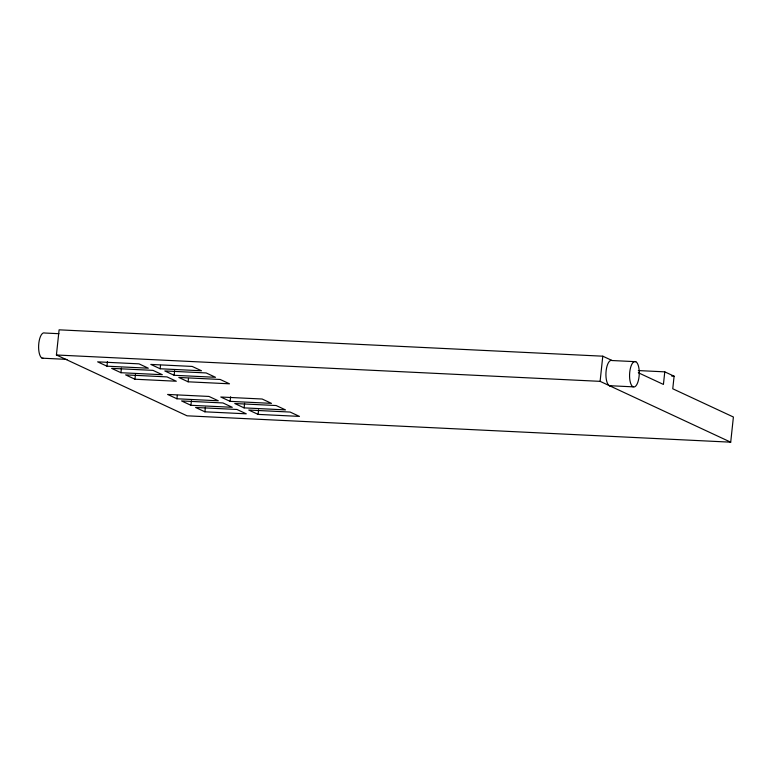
<?xml version="1.0" encoding="UTF-8"?>
<svg xmlns="http://www.w3.org/2000/svg" width="772" height="772" viewBox="0 0 772 772"><rect width="100%" height="100%" fill="white"/><g stroke="black" fill="none" stroke-linecap="round" stroke-linejoin="round"><path stroke-width="1.16" d="M638.309 370.57L664.779 371.853L674.101 376.196L672.759 388.779L733.4 417.015L730.708 442.173L187.027 415.809L56.414 354.985L59.106 329.827L602.787 356.191L612.119 360.534L635.761 361.682A12.777 4.825 -87.2 0 1 637.778 382.43A12.777 4.825 -87.2 0 1 629.701 378.666A12.777 4.825 -87.2 0 1 635.761 361.682M106.961 366.189L97.629 361.846L138.999 363.853L148.32 368.196L106.961 366.189L107.443 361.614M120.953 372.712L111.622 368.36L152.991 370.367L162.323 374.709L120.953 372.712L121.436 368.138M134.946 379.226L125.614 374.883L166.984 376.89L176.315 381.233L134.946 379.226L135.438 374.652M160.142 368.765L150.81 364.423L192.18 366.43L201.511 370.772L160.142 368.765L160.508 365.339M174.134 375.288L164.812 370.946L206.172 372.944L215.504 377.296L174.134 375.288L174.626 370.714M176.923 398.777L167.601 394.434L208.961 396.441L218.293 400.784L176.923 398.777L177.29 395.351M188.127 381.802L178.805 377.46L220.165 379.467L229.496 383.809L188.127 381.802L188.493 378.377M190.916 405.29L181.594 400.948L222.954 402.955L232.285 407.298L190.916 405.29L191.408 400.716M204.918 411.814L195.586 407.471L236.956 409.469L246.278 413.821L204.918 411.814L205.4 407.24M230.114 401.353L220.782 397.011L262.152 399.018L271.483 403.36L230.114 401.353L230.606 396.779M244.106 407.877L234.775 403.524L276.144 405.532L285.476 409.884L244.106 407.877L244.599 403.302M258.099 414.39L248.767 410.048L290.137 412.055L299.468 416.397L258.099 414.39L258.591 409.816M730.708 442.173L600.105 381.349L602.787 356.191M664.779 371.853L663.428 384.427L638.319 372.741M58.981 333.707L44.795 333.022A12.777 4.825 -87.2 0 0 38.658 345.094A12.777 4.825 -87.2 0 0 43.367 358.314M671.698 376.08L674.101 376.196M56.414 354.985L600.105 381.349M42.113 358.179L65.745 359.327A12.777 4.825 -87.2 0 0 67 359.462M609.436 385.691L633.069 386.84M610.681 385.826A12.777 4.825 -87.2 0 1 605.972 372.596A12.777 4.825 -87.2 0 1 612.119 360.534"/></g></svg>
